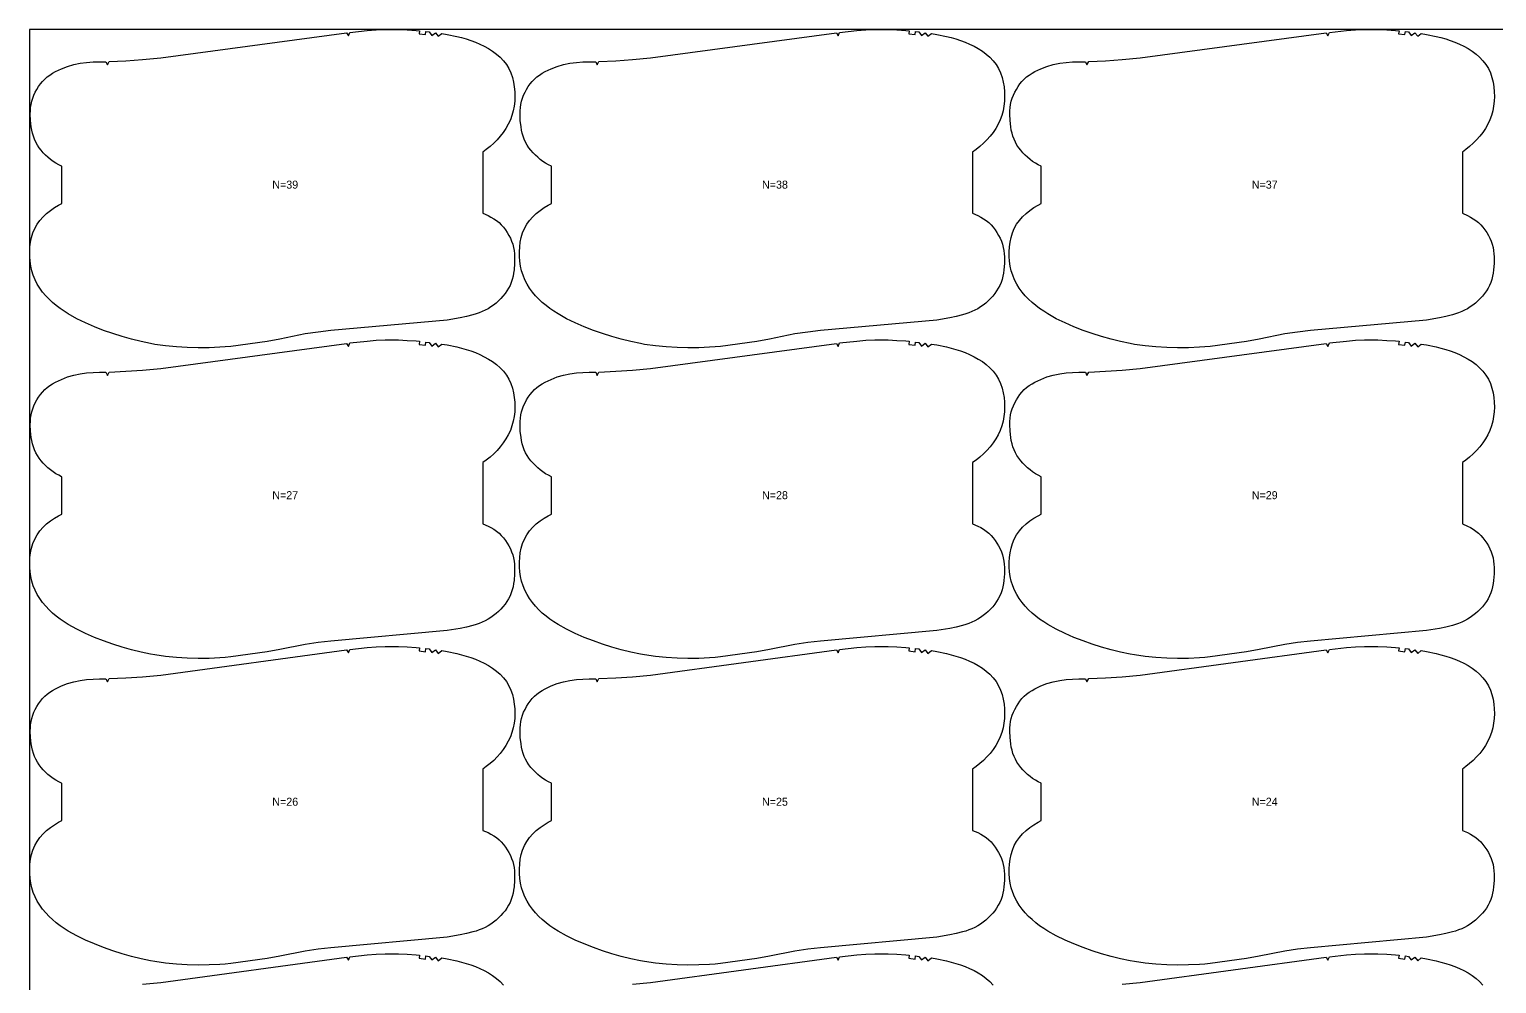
# Model space of a CAD drawing. Header units: inches. Extents: x 0 to 2045, y -95 to 1070.
# Drawn here: x 0 to 917, y 474 to 1070 of the extents above; entities that cross this region are included whole.
import ezdxf

# ---------------------------------------------------------------- set-up
doc = ezdxf.new("R2010")
doc.units = ezdxf.units.IN

msp = doc.modelspace()

# ---------------------------------------------------------------- linework, layer by layer
at = {"layer": '1'}
for points in [[(0.051, -94.8116), (2044.7072, -94.8116), (2044.7072, 1070.0921), (0.051, 1070.0921), (0.051, -94.8116)], [(241.6252, 1069.4511), (243.8301, 1069.2583), (243.5794, 1067.2741), (247.5479, 1066.7726), (247.7986, 1068.7569), (249.7828, 1068.5061), (251.5163, 1066.2712), (253.7512, 1068.0047), (255.4847, 1065.7697), (257.7197, 1067.5032), (261.0928, 1066.9494), (267.0723, 1065.6937), (270.0353, 1064.9457), (272.973, 1064.1078), (275.8766, 1063.1713), (278.7384, 1062.12), (281.5478, 1060.9376), (284.2898, 1059.6125), (286.9449, 1058.1372), (289.498, 1056.5012), (291.9329, 1054.6896), (294.2091, 1052.6944), (296.286, 1050.5118), (298.1258, 1048.1274), (299.6693, 1045.5563), (300.9097, 1042.8245), (301.8644, 1039.9876), (302.5669, 1037.0784), (303.0469, 1034.1242), (303.323, 1031.146), (303.4068, 1028.1632), (303.288, 1025.1734), (302.9528, 1022.2003), (302.3936, 1019.2644), (301.5969, 1016.3729), (300.5611, 1013.5614), (299.2947, 1010.8393), (297.8187, 1008.222), (296.1487, 1005.7106), (294.3048, 1003.3207), (292.3027, 1001.059), (290.161, 998.9213), (287.8996, 996.9026), (285.5381, 994.9972), (283.4068, 993.428), (283.4068, 955.2053), (286.6317, 953.7919), (288.4608, 952.8439), (290.2285, 951.8016), (291.9116, 950.6492), (293.4867, 949.371), (294.935, 947.9592), (296.2641, 946.4296), (297.4856, 944.8054), (298.6114, 943.11), (299.648, 941.3622), (300.5799, 939.566), (301.3863, 937.721), (302.0466, 935.8266), (302.5475, 933.882), (302.902, 931.901), (303.1309, 929.8971), (303.2551, 927.8839), (303.2474, 923.8592), (302.9202, 919.8486), (302.639, 917.854), (302.2621, 915.8749), (301.7689, 913.924), (301.1391, 912.014), (300.3661, 910.1744), (299.4508, 908.3917), (298.4047, 906.67), (297.2395, 905.0136), (295.9667, 903.4268), (294.5981, 901.9138), (293.1452, 900.4788), (291.6196, 899.1263), (290.0139, 897.8477), (288.3457, 896.6644), (286.6149, 895.5828), (284.8214, 894.61), (282.9673, 893.7491), (281.0627, 892.9896), (279.1201, 892.3176), (277.1519, 891.7191), (273.166, 890.694), (269.1401, 889.8482), (261.0217, 888.4558), (188.459, 881.9044), (180.4166, 881.0112), (172.4176, 879.7855), (156.5487, 876.6268), (148.5888, 875.1856), (125.8389, 872.013), (122.4628, 871.6868), (119.0773, 871.4527), (112.3, 871.1602), (105.5172, 871.0913), (98.7331, 871.2541), (91.9597, 871.6588), (85.2132, 872.3309), (78.4955, 873.2827), (75.8109, 873.7586), (69.8266, 874.9898), (63.8898, 876.4557), (58.0175, 878.1364), (52.202, 879.9979), (46.4444, 882.025), (40.7588, 884.2351), (35.1583, 886.6618), (29.688, 889.3462), (24.387, 892.3293), (21.8148, 893.9456), (19.3087, 895.6579), (16.8813, 897.4788), (14.5502, 899.4164), (12.3345, 901.4772), (10.2538, 903.6669), (8.3267, 905.9903), (6.5692, 908.4412), (5.0018, 911.0048), (3.6402, 913.6806), (2.5058, 916.4538), (1.6076, 919.3154), (0.9453, 922.2298), (0.5053, 925.1892), (0.2812, 928.1729), (0.2597, 931.1568), (0.4306, 934.1429), (0.8061, 937.1122), (1.4056, 940.0444), (2.2596, 942.9132), (3.4029, 945.687), (4.8547, 948.311), (6.6093, 950.7588), (8.6079, 953.0133), (10.8123, 955.0875), (13.1818, 956.9838), (15.6756, 958.7089), (18.2771, 960.2769), (20.2597, 961.3229), (20.2597, 984.5712), (20.2275, 984.5847), (18.4008, 985.4937), (16.6329, 986.5135), (14.9241, 987.6373), (13.2742, 988.8584), (11.7019, 990.1564), (10.1993, 991.5391), (8.7781, 993.0029), (7.4502, 994.5439), (6.2273, 996.1581), (5.1211, 997.8419), (4.1435, 999.5912), (3.3061, 1001.4024), (2.6093, 1003.289), (2.0476, 1005.2212), (1.6012, 1007.1858), (1.2498, 1009.1693), (0.7813, 1013.1659), (0.6316, 1017.1878), (0.6847, 1019.2041), (0.8428, 1021.2148), (1.1273, 1023.2071), (1.5593, 1025.1681), (2.1523, 1027.0846), (2.8931, 1028.9569), (3.7611, 1030.7849), (4.7354, 1032.5682), (5.8006, 1034.3022), (6.9641, 1035.9685), (8.2384, 1037.5441), (9.6361, 1039.0061), (11.1651, 1040.339), (12.8065, 1041.55), (14.5363, 1042.6541), (16.3309, 1043.6659), (20.0375, 1045.4489), (23.8764, 1046.9205), (27.8169, 1048.077), (31.8286, 1048.9149), (35.8179, 1049.438), (39.8367, 1049.7258), (43.8757, 1049.8546), (47.925, 1049.9007), (48.8734, 1047.929), (49.9289, 1049.979), (60.3893, 1050.4908), (70.8401, 1051.1708), (82.1018, 1052.2127), (198.3015, 1067.9254), (199.4107, 1066.0442), (200.287, 1068.163), (211.0161, 1069.3918), (216.6498, 1069.8566), (222.2983, 1070.0543), (227.9558, 1070.0921), (230.6845, 1070.0542), (236.1571, 1069.7927), (241.6252, 1069.4511)], [(547.6082, 1069.4511), (549.8131, 1069.2583), (549.5624, 1067.2741), (553.5309, 1066.7726), (553.7816, 1068.7569), (555.7658, 1068.5061), (557.4993, 1066.2712), (559.7342, 1068.0047), (561.4677, 1065.7697), (563.7027, 1067.5032), (567.0758, 1066.9494), (573.0553, 1065.6937), (576.0183, 1064.9457), (578.956, 1064.1078), (581.8596, 1063.1713), (584.7214, 1062.12), (587.5308, 1060.9376), (590.2728, 1059.6125), (592.9279, 1058.1372), (595.481, 1056.5012), (597.9159, 1054.6896), (600.1921, 1052.6944), (602.269, 1050.5118), (604.1088, 1048.1274), (605.6523, 1045.5563), (606.8927, 1042.8245), (607.8474, 1039.9876), (608.5499, 1037.0784), (609.0299, 1034.1242), (609.306, 1031.146), (609.3898, 1028.1632), (609.271, 1025.1734), (608.9358, 1022.2003), (608.3766, 1019.2644), (607.5799, 1016.3729), (606.5441, 1013.5614), (605.2777, 1010.8393), (603.8017, 1008.222), (602.1317, 1005.7106), (600.2878, 1003.3207), (598.2857, 1001.059), (596.144, 998.9213), (593.8826, 996.9026), (591.5211, 994.9972), (589.3898, 993.428), (589.3898, 955.2053), (592.6147, 953.7919), (594.4438, 952.8439), (596.2115, 951.8016), (597.8946, 950.6492), (599.4697, 949.371), (600.918, 947.9592), (602.2471, 946.4296), (603.4686, 944.8054), (604.5944, 943.11), (605.631, 941.3622), (606.5629, 939.566), (607.3693, 937.721), (608.0296, 935.8266), (608.5305, 933.882), (608.885, 931.901), (609.1139, 929.8971), (609.2381, 927.8839), (609.2304, 923.8592), (608.9032, 919.8486), (608.622, 917.854), (608.2451, 915.8749), (607.7519, 913.924), (607.1221, 912.014), (606.3491, 910.1744), (605.4338, 908.3917), (604.3877, 906.67), (603.2225, 905.0136), (601.9497, 903.4268), (600.5811, 901.9138), (599.1282, 900.4788), (597.6026, 899.1263), (595.9969, 897.8477), (594.3287, 896.6644), (592.5979, 895.5828), (590.8044, 894.61), (588.9503, 893.7491), (587.0457, 892.9896), (585.1031, 892.3176), (583.1349, 891.7191), (579.149, 890.694), (575.1231, 889.8482), (567.0047, 888.4558), (494.442, 881.9044), (486.3996, 881.0112), (478.4006, 879.7855), (462.5317, 876.6268), (454.5718, 875.1856), (431.8219, 872.013), (428.4458, 871.6868), (425.0603, 871.4527), (418.283, 871.1602), (411.5002, 871.0913), (404.7161, 871.2541), (397.9427, 871.6588), (391.1962, 872.3309), (384.4785, 873.2827), (381.7939, 873.7586), (375.8096, 874.9898), (369.8728, 876.4557), (364.0005, 878.1364), (358.185, 879.9979), (352.4274, 882.025), (346.7418, 884.2351), (341.1413, 886.6618), (335.671, 889.3462), (330.37, 892.3293), (327.7978, 893.9456), (325.2917, 895.6579), (322.8643, 897.4788), (320.5332, 899.4164), (318.3175, 901.4772), (316.2368, 903.6669), (314.3097, 905.9903), (312.5522, 908.4412), (310.9848, 911.0048), (309.6232, 913.6806), (308.4888, 916.4538), (307.5906, 919.3154), (306.9283, 922.2298), (306.4883, 925.1892), (306.2642, 928.1729), (306.2427, 931.1568), (306.4136, 934.1429), (306.7891, 937.1122), (307.3886, 940.0444), (308.2426, 942.9132), (309.3859, 945.687), (310.8377, 948.311), (312.5923, 950.7588), (314.5909, 953.0133), (316.7953, 955.0875), (319.1648, 956.9838), (321.6586, 958.7089), (324.2601, 960.2769), (326.2427, 961.3229), (326.2427, 984.5712), (326.2105, 984.5847), (324.3838, 985.4937), (322.6159, 986.5135), (320.9071, 987.6373), (319.2572, 988.8584), (317.6849, 990.1564), (316.1823, 991.5391), (314.7611, 993.0029), (313.4332, 994.5439), (312.2103, 996.1581), (311.1041, 997.8419), (310.1265, 999.5912), (309.2891, 1001.4024), (308.5923, 1003.289), (308.0306, 1005.2212), (307.5842, 1007.1858), (307.2328, 1009.1693), (306.7643, 1013.1659), (306.6146, 1017.1878), (306.6677, 1019.2041), (306.8258, 1021.2148), (307.1103, 1023.2071), (307.5423, 1025.1681), (308.1353, 1027.0846), (308.8761, 1028.9569), (309.7441, 1030.7849), (310.7184, 1032.5682), (311.7836, 1034.3022), (312.9471, 1035.9685), (314.2214, 1037.5441), (315.6191, 1039.0061), (317.1481, 1040.339), (318.7895, 1041.55), (320.5193, 1042.6541), (322.3139, 1043.6659), (326.0205, 1045.4489), (329.8594, 1046.9205), (333.7999, 1048.077), (337.8116, 1048.9149), (341.8009, 1049.438), (345.8197, 1049.7258), (349.8587, 1049.8546), (353.908, 1049.9007), (354.8564, 1047.929), (355.9119, 1049.979), (366.3723, 1050.4908), (376.8231, 1051.1708), (388.0848, 1052.2127), (504.2845, 1067.9254), (505.3937, 1066.0442), (506.27, 1068.163), (516.9991, 1069.3918), (522.6328, 1069.8566), (528.2813, 1070.0543), (533.9388, 1070.0921), (536.6675, 1070.0542), (542.1401, 1069.7927), (547.6082, 1069.4511)], [(853.5912, 1069.4511), (855.7961, 1069.2583), (855.5454, 1067.2741), (859.5139, 1066.7726), (859.7646, 1068.7569), (861.7488, 1068.5061), (863.4823, 1066.2712), (865.7172, 1068.0047), (867.4507, 1065.7697), (869.6857, 1067.5032), (873.0588, 1066.9494), (879.0383, 1065.6937), (882.0013, 1064.9457), (884.939, 1064.1078), (887.8426, 1063.1713), (890.7044, 1062.12), (893.5138, 1060.9376), (896.2558, 1059.6125), (898.9109, 1058.1372), (901.464, 1056.5012), (903.8989, 1054.6896), (906.1751, 1052.6944), (908.252, 1050.5118), (910.0918, 1048.1274), (911.6353, 1045.5563), (912.8757, 1042.8245), (913.8304, 1039.9876), (914.5329, 1037.0784), (915.0129, 1034.1242), (915.289, 1031.146), (915.3728, 1028.1632), (915.254, 1025.1734), (914.9188, 1022.2003), (914.3596, 1019.2644), (913.5629, 1016.3729), (912.5271, 1013.5614), (911.2607, 1010.8393), (909.7847, 1008.222), (908.1147, 1005.7106), (906.2708, 1003.3207), (904.2687, 1001.059), (902.127, 998.9213), (899.8656, 996.9026), (897.5041, 994.9972), (895.3728, 993.428), (895.3728, 955.2053), (898.5977, 953.7919), (900.4268, 952.8439), (902.1945, 951.8016), (903.8776, 950.6492), (905.4527, 949.371), (906.901, 947.9592), (908.2301, 946.4296), (909.4516, 944.8054), (910.5774, 943.11), (911.614, 941.3622), (912.5459, 939.566), (913.3523, 937.721), (914.0126, 935.8266), (914.5135, 933.882), (914.868, 931.901), (915.0969, 929.8971), (915.2211, 927.8839), (915.2134, 923.8592), (914.8862, 919.8486), (914.605, 917.854), (914.2281, 915.8749), (913.7349, 913.924), (913.1051, 912.014), (912.3321, 910.1744), (911.4168, 908.3917), (910.3707, 906.67), (909.2055, 905.0136), (907.9327, 903.4268), (906.5641, 901.9138), (905.1112, 900.4788), (903.5856, 899.1263), (901.9799, 897.8477), (900.3117, 896.6644), (898.5809, 895.5828), (896.7874, 894.61), (894.9333, 893.7491), (893.0287, 892.9896), (891.0861, 892.3176), (889.1179, 891.7191), (885.132, 890.694), (881.1061, 889.8482), (872.9877, 888.4558), (800.425, 881.9044), (792.3826, 881.0112), (784.3836, 879.7855), (768.5147, 876.6268), (760.5548, 875.1856), (737.8049, 872.013), (734.4288, 871.6868), (731.0433, 871.4527), (724.266, 871.1602), (717.4832, 871.0913), (710.6991, 871.2541), (703.9257, 871.6588), (697.1792, 872.3309), (690.4615, 873.2827), (687.7769, 873.7586), (681.7926, 874.9898), (675.8558, 876.4557), (669.9835, 878.1364), (664.168, 879.9979), (658.4104, 882.025), (652.7248, 884.2351), (647.1243, 886.6618), (641.654, 889.3462), (636.353, 892.3293), (633.7808, 893.9456), (631.2747, 895.6579), (628.8473, 897.4788), (626.5162, 899.4164), (624.3005, 901.4772), (622.2198, 903.6669), (620.2927, 905.9903), (618.5352, 908.4412), (616.9678, 911.0048), (615.6062, 913.6806), (614.4718, 916.4538), (613.5736, 919.3154), (612.9113, 922.2298), (612.4713, 925.1892), (612.2472, 928.1729), (612.2257, 931.1568), (612.3966, 934.1429), (612.7721, 937.1122), (613.3716, 940.0444), (614.2256, 942.9132), (615.3689, 945.687), (616.8207, 948.311), (618.5753, 950.7588), (620.5739, 953.0133), (622.7783, 955.0875), (625.1478, 956.9838), (627.6416, 958.7089), (630.2431, 960.2769), (632.2257, 961.3229), (632.2257, 984.5712), (632.1935, 984.5847), (630.3668, 985.4937), (628.5989, 986.5135), (626.8901, 987.6373), (625.2402, 988.8584), (623.6679, 990.1564), (622.1653, 991.5391), (620.7441, 993.0029), (619.4162, 994.5439), (618.1933, 996.1581), (617.0871, 997.8419), (616.1095, 999.5912), (615.2721, 1001.4024), (614.5753, 1003.289), (614.0136, 1005.2212), (613.5672, 1007.1858), (613.2158, 1009.1693), (612.7473, 1013.1659), (612.5976, 1017.1878), (612.6507, 1019.2041), (612.8088, 1021.2148), (613.0933, 1023.2071), (613.5253, 1025.1681), (614.1183, 1027.0846), (614.8591, 1028.9569), (615.7271, 1030.7849), (616.7014, 1032.5682), (617.7666, 1034.3022), (618.9301, 1035.9685), (620.2044, 1037.5441), (621.6021, 1039.0061), (623.1311, 1040.339), (624.7725, 1041.55), (626.5023, 1042.6541), (628.2969, 1043.6659), (632.0035, 1045.4489), (635.8424, 1046.9205), (639.7829, 1048.077), (643.7946, 1048.9149), (647.7839, 1049.438), (651.8027, 1049.7258), (655.8417, 1049.8546), (659.891, 1049.9007), (660.8394, 1047.929), (661.8949, 1049.979), (672.3553, 1050.4908), (682.8061, 1051.1708), (694.0678, 1052.2127), (810.2675, 1067.9254), (811.3767, 1066.0442), (812.253, 1068.163), (822.9821, 1069.3918), (828.6158, 1069.8566), (834.2643, 1070.0543), (839.9218, 1070.0921), (842.6505, 1070.0542), (848.1231, 1069.7927), (853.5912, 1069.4511)], [(241.6252, 875.4511), (243.8301, 875.2583), (243.5794, 873.2741), (247.5479, 872.7726), (247.7986, 874.7569), (249.7828, 874.5061), (251.5163, 872.2712), (253.7512, 874.0047), (255.4847, 871.7697), (257.7197, 873.5032), (261.0928, 872.9494), (267.0723, 871.6937), (270.0353, 870.9457), (272.973, 870.1078), (275.8766, 869.1713), (278.7384, 868.12), (281.5478, 866.9376), (284.2898, 865.6125), (286.9449, 864.1372), (289.498, 862.5012), (291.9329, 860.6896), (294.2091, 858.6944), (296.286, 856.5118), (298.1258, 854.1274), (299.6693, 851.5563), (300.9097, 848.8245), (301.8644, 845.9876), (302.5669, 843.0784), (303.0469, 840.1242), (303.323, 837.146), (303.4068, 834.1632), (303.288, 831.1734), (302.9528, 828.2003), (302.3936, 825.2644), (301.5969, 822.3729), (300.5611, 819.5614), (299.2947, 816.8393), (297.8187, 814.222), (296.1487, 811.7106), (294.3048, 809.3207), (292.3027, 807.059), (290.161, 804.9213), (287.8996, 802.9026), (285.5381, 800.9972), (283.4068, 799.428), (283.4068, 761.2053), (286.6317, 759.7919), (288.4608, 758.8439), (290.2285, 757.8016), (291.9116, 756.6492), (293.4867, 755.371), (294.935, 753.9592), (296.2641, 752.4296), (297.4856, 750.8054), (298.6114, 749.11), (299.648, 747.3622), (300.5799, 745.566), (301.3863, 743.721), (302.0466, 741.8266), (302.5475, 739.882), (302.902, 737.901), (303.1309, 735.8971), (303.2551, 733.8839), (303.2474, 729.8592), (302.9202, 725.8486), (302.639, 723.854), (302.2621, 721.8749), (301.7689, 719.924), (301.1391, 718.014), (300.3661, 716.1744), (299.4508, 714.3917), (298.4047, 712.67), (297.2395, 711.0136), (295.9667, 709.4268), (294.5981, 707.9138), (293.1452, 706.4788), (291.6196, 705.1263), (290.0139, 703.8477), (288.3457, 702.6644), (286.6149, 701.5828), (284.8214, 700.61), (282.9673, 699.7491), (281.0627, 698.9896), (279.1201, 698.3176), (277.1519, 697.7191), (273.166, 696.694), (269.1401, 695.8482), (261.0217, 694.4558), (188.459, 687.9044), (180.4166, 687.0112), (172.4176, 685.7855), (156.5487, 682.6268), (148.5888, 681.1856), (125.8389, 678.013), (122.4628, 677.6868), (119.0773, 677.4527), (112.3, 677.1602), (105.5172, 677.0913), (98.7331, 677.2541), (91.9597, 677.6588), (85.2132, 678.3309), (78.4955, 679.2827), (75.8109, 679.7586), (69.8266, 680.9898), (63.8898, 682.4557), (58.0175, 684.1364), (52.202, 685.9979), (46.4444, 688.025), (40.7588, 690.2351), (35.1583, 692.6618), (29.688, 695.3462), (24.387, 698.3293), (21.8148, 699.9456), (19.3087, 701.6579), (16.8813, 703.4788), (14.5502, 705.4164), (12.3345, 707.4772), (10.2538, 709.6669), (8.3267, 711.9903), (6.5692, 714.4412), (5.0018, 717.0048), (3.6402, 719.6806), (2.5058, 722.4538), (1.6076, 725.3154), (0.9453, 728.2298), (0.5053, 731.1892), (0.2812, 734.1729), (0.2597, 737.1568), (0.4306, 740.1429), (0.8061, 743.1122), (1.4056, 746.0444), (2.2596, 748.9132), (3.4029, 751.687), (4.8547, 754.311), (6.6093, 756.7588), (8.6079, 759.0133), (10.8123, 761.0875), (13.1818, 762.9838), (15.6756, 764.7089), (18.2771, 766.2769), (20.2597, 767.3229), (20.2597, 790.5712), (20.2275, 790.5847), (18.4008, 791.4937), (16.6329, 792.5135), (14.9241, 793.6373), (13.2742, 794.8584), (11.7019, 796.1564), (10.1993, 797.5391), (8.7781, 799.0029), (7.4502, 800.5439), (6.2273, 802.1581), (5.1211, 803.8419), (4.1435, 805.5912), (3.3061, 807.4024), (2.6093, 809.289), (2.0476, 811.2212), (1.6012, 813.1858), (1.2498, 815.1693), (0.7813, 819.1659), (0.6316, 823.1878), (0.6847, 825.2041), (0.8428, 827.2148), (1.1273, 829.2071), (1.5593, 831.1681), (2.1523, 833.0846), (2.8931, 834.9569), (3.7611, 836.7849), (4.7354, 838.5682), (5.8006, 840.3022), (6.9641, 841.9685), (8.2384, 843.5441), (9.6361, 845.0061), (11.1651, 846.339), (12.8065, 847.55), (14.5363, 848.6541), (16.3309, 849.6659), (20.0375, 851.4489), (23.8764, 852.9205), (27.8169, 854.077), (31.8286, 854.9149), (35.8179, 855.438), (39.8367, 855.7258), (43.8757, 855.8546), (47.925, 855.9007), (48.8734, 853.929), (49.9289, 855.979), (60.3893, 856.4908), (70.8401, 857.1708), (82.1018, 858.2127), (198.3015, 873.9254), (199.4107, 872.0442), (200.287, 874.163), (211.0161, 875.3918), (216.6498, 875.8566), (222.2983, 876.0543), (227.9558, 876.0921), (230.6845, 876.0542), (236.1571, 875.7927), (241.6252, 875.4511)], [(547.6082, 875.4511), (549.8131, 875.2583), (549.5624, 873.2741), (553.5309, 872.7726), (553.7816, 874.7569), (555.7658, 874.5061), (557.4993, 872.2712), (559.7342, 874.0047), (561.4677, 871.7697), (563.7027, 873.5032), (567.0758, 872.9494), (573.0553, 871.6937), (576.0183, 870.9457), (578.956, 870.1078), (581.8596, 869.1713), (584.7214, 868.12), (587.5308, 866.9376), (590.2728, 865.6125), (592.9279, 864.1372), (595.481, 862.5012), (597.9159, 860.6896), (600.1921, 858.6944), (602.269, 856.5118), (604.1088, 854.1274), (605.6523, 851.5563), (606.8927, 848.8245), (607.8474, 845.9876), (608.5499, 843.0784), (609.0299, 840.1242), (609.306, 837.146), (609.3898, 834.1632), (609.271, 831.1734), (608.9358, 828.2003), (608.3766, 825.2644), (607.5799, 822.3729), (606.5441, 819.5614), (605.2777, 816.8393), (603.8017, 814.222), (602.1317, 811.7106), (600.2878, 809.3207), (598.2857, 807.059), (596.144, 804.9213), (593.8826, 802.9026), (591.5211, 800.9972), (589.3898, 799.428), (589.3898, 761.2053), (592.6147, 759.7919), (594.4438, 758.8439), (596.2115, 757.8016), (597.8946, 756.6492), (599.4697, 755.371), (600.918, 753.9592), (602.2471, 752.4296), (603.4686, 750.8054), (604.5944, 749.11), (605.631, 747.3622), (606.5629, 745.566), (607.3693, 743.721), (608.0296, 741.8266), (608.5305, 739.882), (608.885, 737.901), (609.1139, 735.8971), (609.2381, 733.8839), (609.2304, 729.8592), (608.9032, 725.8486), (608.622, 723.854), (608.2451, 721.8749), (607.7519, 719.924), (607.1221, 718.014), (606.3491, 716.1744), (605.4338, 714.3917), (604.3877, 712.67), (603.2225, 711.0136), (601.9497, 709.4268), (600.5811, 707.9138), (599.1282, 706.4788), (597.6026, 705.1263), (595.9969, 703.8477), (594.3287, 702.6644), (592.5979, 701.5828), (590.8044, 700.61), (588.9503, 699.7491), (587.0457, 698.9896), (585.1031, 698.3176), (583.1349, 697.7191), (579.149, 696.694), (575.1231, 695.8482), (567.0047, 694.4558), (494.442, 687.9044), (486.3996, 687.0112), (478.4006, 685.7855), (462.5317, 682.6268), (454.5718, 681.1856), (431.8219, 678.013), (428.4458, 677.6868), (425.0603, 677.4527), (418.283, 677.1602), (411.5002, 677.0913), (404.7161, 677.2541), (397.9427, 677.6588), (391.1962, 678.3309), (384.4785, 679.2827), (381.7939, 679.7586), (375.8096, 680.9898), (369.8728, 682.4557), (364.0005, 684.1364), (358.185, 685.9979), (352.4274, 688.025), (346.7418, 690.2351), (341.1413, 692.6618), (335.671, 695.3462), (330.37, 698.3293), (327.7978, 699.9456), (325.2917, 701.6579), (322.8643, 703.4788), (320.5332, 705.4164), (318.3175, 707.4772), (316.2368, 709.6669), (314.3097, 711.9903), (312.5522, 714.4412), (310.9848, 717.0048), (309.6232, 719.6806), (308.4888, 722.4538), (307.5906, 725.3154), (306.9283, 728.2298), (306.4883, 731.1892), (306.2642, 734.1729), (306.2427, 737.1568), (306.4136, 740.1429), (306.7891, 743.1122), (307.3886, 746.0444), (308.2426, 748.9132), (309.3859, 751.687), (310.8377, 754.311), (312.5923, 756.7588), (314.5909, 759.0133), (316.7953, 761.0875), (319.1648, 762.9838), (321.6586, 764.7089), (324.2601, 766.2769), (326.2427, 767.3229), (326.2427, 790.5712), (326.2105, 790.5847), (324.3838, 791.4937), (322.6159, 792.5135), (320.9071, 793.6373), (319.2572, 794.8584), (317.6849, 796.1564), (316.1823, 797.5391), (314.7611, 799.0029), (313.4332, 800.5439), (312.2103, 802.1581), (311.1041, 803.8419), (310.1265, 805.5912), (309.2891, 807.4024), (308.5923, 809.289), (308.0306, 811.2212), (307.5842, 813.1858), (307.2328, 815.1693), (306.7643, 819.1659), (306.6146, 823.1878), (306.6677, 825.2041), (306.8258, 827.2148), (307.1103, 829.2071), (307.5423, 831.1681), (308.1353, 833.0846), (308.8761, 834.9569), (309.7441, 836.7849), (310.7184, 838.5682), (311.7836, 840.3022), (312.9471, 841.9685), (314.2214, 843.5441), (315.6191, 845.0061), (317.1481, 846.339), (318.7895, 847.55), (320.5193, 848.6541), (322.3139, 849.6659), (326.0205, 851.4489), (329.8594, 852.9205), (333.7999, 854.077), (337.8116, 854.9149), (341.8009, 855.438), (345.8197, 855.7258), (349.8587, 855.8546), (353.908, 855.9007), (354.8564, 853.929), (355.9119, 855.979), (366.3723, 856.4908), (376.8231, 857.1708), (388.0848, 858.2127), (504.2845, 873.9254), (505.3937, 872.0442), (506.27, 874.163), (516.9991, 875.3918), (522.6328, 875.8566), (528.2813, 876.0543), (533.9388, 876.0921), (536.6675, 876.0542), (542.1401, 875.7927), (547.6082, 875.4511)], [(853.5912, 875.4511), (855.7961, 875.2583), (855.5454, 873.2741), (859.5139, 872.7726), (859.7646, 874.7569), (861.7488, 874.5061), (863.4823, 872.2712), (865.7172, 874.0047), (867.4507, 871.7697), (869.6857, 873.5032), (873.0588, 872.9494), (879.0383, 871.6937), (882.0013, 870.9457), (884.939, 870.1078), (887.8426, 869.1713), (890.7044, 868.12), (893.5138, 866.9376), (896.2558, 865.6125), (898.9109, 864.1372), (901.464, 862.5012), (903.8989, 860.6896), (906.1751, 858.6944), (908.252, 856.5118), (910.0918, 854.1274), (911.6353, 851.5563), (912.8757, 848.8245), (913.8304, 845.9876), (914.5329, 843.0784), (915.0129, 840.1242), (915.289, 837.146), (915.3728, 834.1632), (915.254, 831.1734), (914.9188, 828.2003), (914.3596, 825.2644), (913.5629, 822.3729), (912.5271, 819.5614), (911.2607, 816.8393), (909.7847, 814.222), (908.1147, 811.7106), (906.2708, 809.3207), (904.2687, 807.059), (902.127, 804.9213), (899.8656, 802.9026), (897.5041, 800.9972), (895.3728, 799.428), (895.3728, 761.2053), (898.5977, 759.7919), (900.4268, 758.8439), (902.1945, 757.8016), (903.8776, 756.6492), (905.4527, 755.371), (906.901, 753.9592), (908.2301, 752.4296), (909.4516, 750.8054), (910.5774, 749.11), (911.614, 747.3622), (912.5459, 745.566), (913.3523, 743.721), (914.0126, 741.8266), (914.5135, 739.882), (914.868, 737.901), (915.0969, 735.8971), (915.2211, 733.8839), (915.2134, 729.8592), (914.8862, 725.8486), (914.605, 723.854), (914.2281, 721.8749), (913.7349, 719.924), (913.1051, 718.014), (912.3321, 716.1744), (911.4168, 714.3917), (910.3707, 712.67), (909.2055, 711.0136), (907.9327, 709.4268), (906.5641, 707.9138), (905.1112, 706.4788), (903.5856, 705.1263), (901.9799, 703.8477), (900.3117, 702.6644), (898.5809, 701.5828), (896.7874, 700.61), (894.9333, 699.7491), (893.0287, 698.9896), (891.0861, 698.3176), (889.1179, 697.7191), (885.132, 696.694), (881.1061, 695.8482), (872.9877, 694.4558), (800.425, 687.9044), (792.3826, 687.0112), (784.3836, 685.7855), (768.5147, 682.6268), (760.5548, 681.1856), (737.8049, 678.013), (734.4288, 677.6868), (731.0433, 677.4527), (724.266, 677.1602), (717.4832, 677.0913), (710.6991, 677.2541), (703.9257, 677.6588), (697.1792, 678.3309), (690.4615, 679.2827), (687.7769, 679.7586), (681.7926, 680.9898), (675.8558, 682.4557), (669.9835, 684.1364), (664.168, 685.9979), (658.4104, 688.025), (652.7248, 690.2351), (647.1243, 692.6618), (641.654, 695.3462), (636.353, 698.3293), (633.7808, 699.9456), (631.2747, 701.6579), (628.8473, 703.4788), (626.5162, 705.4164), (624.3005, 707.4772), (622.2198, 709.6669), (620.2927, 711.9903), (618.5352, 714.4412), (616.9678, 717.0048), (615.6062, 719.6806), (614.4718, 722.4538), (613.5736, 725.3154), (612.9113, 728.2298), (612.4713, 731.1892), (612.2472, 734.1729), (612.2257, 737.1568), (612.3966, 740.1429), (612.7721, 743.1122), (613.3716, 746.0444), (614.2256, 748.9132), (615.3689, 751.687), (616.8207, 754.311), (618.5753, 756.7588), (620.5739, 759.0133), (622.7783, 761.0875), (625.1478, 762.9838), (627.6416, 764.7089), (630.2431, 766.2769), (632.2257, 767.3229), (632.2257, 790.5712), (632.1935, 790.5847), (630.3668, 791.4937), (628.5989, 792.5135), (626.8901, 793.6373), (625.2402, 794.8584), (623.6679, 796.1564), (622.1653, 797.5391), (620.7441, 799.0029), (619.4162, 800.5439), (618.1933, 802.1581), (617.0871, 803.8419), (616.1095, 805.5912), (615.2721, 807.4024), (614.5753, 809.289), (614.0136, 811.2212), (613.5672, 813.1858), (613.2158, 815.1693), (612.7473, 819.1659), (612.5976, 823.1878), (612.6507, 825.2041), (612.8088, 827.2148), (613.0933, 829.2071), (613.5253, 831.1681), (614.1183, 833.0846), (614.8591, 834.9569), (615.7271, 836.7849), (616.7014, 838.5682), (617.7666, 840.3022), (618.9301, 841.9685), (620.2044, 843.5441), (621.6021, 845.0061), (623.1311, 846.339), (624.7725, 847.55), (626.5023, 848.6541), (628.2969, 849.6659), (632.0035, 851.4489), (635.8424, 852.9205), (639.7829, 854.077), (643.7946, 854.9149), (647.7839, 855.438), (651.8027, 855.7258), (655.8417, 855.8546), (659.891, 855.9007), (660.8394, 853.929), (661.8949, 855.979), (672.3553, 856.4908), (682.8061, 857.1708), (694.0678, 858.2127), (810.2675, 873.9254), (811.3767, 872.0442), (812.253, 874.163), (822.9821, 875.3918), (828.6158, 875.8566), (834.2643, 876.0543), (839.9218, 876.0921), (842.6505, 876.0542), (848.1231, 875.7927), (853.5912, 875.4511)], [(241.6252, 683.9511), (243.8301, 683.7583), (243.5794, 681.7741), (247.5479, 681.2726), (247.7986, 683.2569), (249.7828, 683.0061), (251.5163, 680.7712), (253.7512, 682.5047), (255.4847, 680.2697), (257.7197, 682.0032), (261.0928, 681.4494), (267.0723, 680.1937), (270.0353, 679.4457), (272.973, 678.6078), (275.8766, 677.6713), (278.7384, 676.62), (281.5478, 675.4376), (284.2898, 674.1125), (286.9449, 672.6372), (289.498, 671.0012), (291.9329, 669.1896), (294.2091, 667.1944), (296.286, 665.0118), (298.1258, 662.6274), (299.6693, 660.0563), (300.9097, 657.3245), (301.8644, 654.4876), (302.5669, 651.5784), (303.0469, 648.6242), (303.323, 645.646), (303.4068, 642.6632), (303.288, 639.6734), (302.9528, 636.7003), (302.3936, 633.7644), (301.5969, 630.8729), (300.5611, 628.0614), (299.2947, 625.3393), (297.8187, 622.722), (296.1487, 620.2106), (294.3048, 617.8207), (292.3027, 615.559), (290.161, 613.4213), (287.8996, 611.4026), (285.5381, 609.4972), (283.4068, 607.928), (283.4068, 569.7053), (286.6317, 568.2919), (288.4608, 567.3439), (290.2285, 566.3016), (291.9116, 565.1492), (293.4867, 563.871), (294.935, 562.4592), (296.2641, 560.9296), (297.4856, 559.3054), (298.6114, 557.61), (299.648, 555.8622), (300.5799, 554.066), (301.3863, 552.221), (302.0466, 550.3266), (302.5475, 548.382), (302.902, 546.401), (303.1309, 544.3971), (303.2551, 542.3839), (303.2474, 538.3592), (302.9202, 534.3486), (302.639, 532.354), (302.2621, 530.3749), (301.7689, 528.424), (301.1391, 526.514), (300.3661, 524.6744), (299.4508, 522.8917), (298.4047, 521.17), (297.2395, 519.5136), (295.9667, 517.9268), (294.5981, 516.4138), (293.1452, 514.9788), (291.6196, 513.6263), (290.0139, 512.3477), (288.3457, 511.1644), (286.6149, 510.0828), (284.8214, 509.11), (282.9673, 508.2491), (281.0627, 507.4896), (279.1201, 506.8176), (277.1519, 506.2191), (273.166, 505.194), (269.1401, 504.3482), (261.0217, 502.9558), (188.459, 496.4044), (180.4166, 495.5112), (172.4176, 494.2855), (156.5487, 491.1268), (148.5888, 489.6856), (125.8389, 486.513), (122.4628, 486.1868), (119.0773, 485.9527), (112.3, 485.6602), (105.5172, 485.5913), (98.7331, 485.7541), (91.9597, 486.1588), (85.2132, 486.8309), (78.4955, 487.7827), (75.8109, 488.2586), (69.8266, 489.4898), (63.8898, 490.9557), (58.0175, 492.6364), (52.202, 494.4979), (46.4444, 496.525), (40.7588, 498.7351), (35.1583, 501.1618), (29.688, 503.8462), (24.387, 506.8293), (21.8148, 508.4456), (19.3087, 510.1579), (16.8813, 511.9788), (14.5502, 513.9164), (12.3345, 515.9772), (10.2538, 518.1669), (8.3267, 520.4903), (6.5692, 522.9412), (5.0018, 525.5048), (3.6402, 528.1806), (2.5058, 530.9538), (1.6076, 533.8154), (0.9453, 536.7298), (0.5053, 539.6892), (0.2812, 542.6729), (0.2597, 545.6568), (0.4306, 548.6429), (0.8061, 551.6122), (1.4056, 554.5444), (2.2596, 557.4132), (3.4029, 560.187), (4.8547, 562.811), (6.6093, 565.2588), (8.6079, 567.5133), (10.8123, 569.5875), (13.1818, 571.4838), (15.6756, 573.2089), (18.2771, 574.7769), (20.2597, 575.8229), (20.2597, 599.0712), (20.2275, 599.0847), (18.4008, 599.9937), (16.6329, 601.0135), (14.9241, 602.1373), (13.2742, 603.3584), (11.7019, 604.6564), (10.1993, 606.0391), (8.7781, 607.5029), (7.4502, 609.0439), (6.2273, 610.6581), (5.1211, 612.3419), (4.1435, 614.0912), (3.3061, 615.9024), (2.6093, 617.789), (2.0476, 619.7212), (1.6012, 621.6858), (1.2498, 623.6693), (0.7813, 627.6659), (0.6316, 631.6878), (0.6847, 633.7041), (0.8428, 635.7148), (1.1273, 637.7071), (1.5593, 639.6681), (2.1523, 641.5846), (2.8931, 643.4569), (3.7611, 645.2849), (4.7354, 647.0682), (5.8006, 648.8022), (6.9641, 650.4685), (8.2384, 652.0441), (9.6361, 653.5061), (11.1651, 654.839), (12.8065, 656.05), (14.5363, 657.1541), (16.3309, 658.1659), (20.0375, 659.9489), (23.8764, 661.4205), (27.8169, 662.577), (31.8286, 663.4149), (35.8179, 663.938), (39.8367, 664.2258), (43.8757, 664.3546), (47.925, 664.4007), (48.8734, 662.429), (49.9289, 664.479), (60.3893, 664.9908), (70.8401, 665.6708), (82.1018, 666.7127), (198.3015, 682.4254), (199.4107, 680.5442), (200.287, 682.663), (211.0161, 683.8918), (216.6498, 684.3566), (222.2983, 684.5543), (227.9558, 684.5921), (230.6845, 684.5542), (236.1571, 684.2927), (241.6252, 683.9511)], [(547.6082, 683.9511), (549.8131, 683.7583), (549.5624, 681.7741), (553.5309, 681.2726), (553.7816, 683.2569), (555.7658, 683.0061), (557.4993, 680.7712), (559.7342, 682.5047), (561.4677, 680.2697), (563.7027, 682.0032), (567.0758, 681.4494), (573.0553, 680.1937), (576.0183, 679.4457), (578.956, 678.6078), (581.8596, 677.6713), (584.7214, 676.62), (587.5308, 675.4376), (590.2728, 674.1125), (592.9279, 672.6372), (595.481, 671.0012), (597.9159, 669.1896), (600.1921, 667.1944), (602.269, 665.0118), (604.1088, 662.6274), (605.6523, 660.0563), (606.8927, 657.3245), (607.8474, 654.4876), (608.5499, 651.5784), (609.0299, 648.6242), (609.306, 645.646), (609.3898, 642.6632), (609.271, 639.6734), (608.9358, 636.7003), (608.3766, 633.7644), (607.5799, 630.8729), (606.5441, 628.0614), (605.2777, 625.3393), (603.8017, 622.722), (602.1317, 620.2106), (600.2878, 617.8207), (598.2857, 615.559), (596.144, 613.4213), (593.8826, 611.4026), (591.5211, 609.4972), (589.3898, 607.928), (589.3898, 569.7053), (592.6147, 568.2919), (594.4438, 567.3439), (596.2115, 566.3016), (597.8946, 565.1492), (599.4697, 563.871), (600.918, 562.4592), (602.2471, 560.9296), (603.4686, 559.3054), (604.5944, 557.61), (605.631, 555.8622), (606.5629, 554.066), (607.3693, 552.221), (608.0296, 550.3266), (608.5305, 548.382), (608.885, 546.401), (609.1139, 544.3971), (609.2381, 542.3839), (609.2304, 538.3592), (608.9032, 534.3486), (608.622, 532.354), (608.2451, 530.3749), (607.7519, 528.424), (607.1221, 526.514), (606.3491, 524.6744), (605.4338, 522.8917), (604.3877, 521.17), (603.2225, 519.5136), (601.9497, 517.9268), (600.5811, 516.4138), (599.1282, 514.9788), (597.6026, 513.6263), (595.9969, 512.3477), (594.3287, 511.1644), (592.5979, 510.0828), (590.8044, 509.11), (588.9503, 508.2491), (587.0457, 507.4896), (585.1031, 506.8176), (583.1349, 506.2191), (579.149, 505.194), (575.1231, 504.3482), (567.0047, 502.9558), (494.442, 496.4044), (486.3996, 495.5112), (478.4006, 494.2855), (462.5317, 491.1268), (454.5718, 489.6856), (431.8219, 486.513), (428.4458, 486.1868), (425.0603, 485.9527), (418.283, 485.6602), (411.5002, 485.5913), (404.7161, 485.7541), (397.9427, 486.1588), (391.1962, 486.8309), (384.4785, 487.7827), (381.7939, 488.2586), (375.8096, 489.4898), (369.8728, 490.9557), (364.0005, 492.6364), (358.185, 494.4979), (352.4274, 496.525), (346.7418, 498.7351), (341.1413, 501.1618), (335.671, 503.8462), (330.37, 506.8293), (327.7978, 508.4456), (325.2917, 510.1579), (322.8643, 511.9788), (320.5332, 513.9164), (318.3175, 515.9772), (316.2368, 518.1669), (314.3097, 520.4903), (312.5522, 522.9412), (310.9848, 525.5048), (309.6232, 528.1806), (308.4888, 530.9538), (307.5906, 533.8154), (306.9283, 536.7298), (306.4883, 539.6892), (306.2642, 542.6729), (306.2427, 545.6568), (306.4136, 548.6429), (306.7891, 551.6122), (307.3886, 554.5444), (308.2426, 557.4132), (309.3859, 560.187), (310.8377, 562.811), (312.5923, 565.2588), (314.5909, 567.5133), (316.7953, 569.5875), (319.1648, 571.4838), (321.6586, 573.2089), (324.2601, 574.7769), (326.2427, 575.8229), (326.2427, 599.0712), (326.2105, 599.0847), (324.3838, 599.9937), (322.6159, 601.0135), (320.9071, 602.1373), (319.2572, 603.3584), (317.6849, 604.6564), (316.1823, 606.0391), (314.7611, 607.5029), (313.4332, 609.0439), (312.2103, 610.6581), (311.1041, 612.3419), (310.1265, 614.0912), (309.2891, 615.9024), (308.5923, 617.789), (308.0306, 619.7212), (307.5842, 621.6858), (307.2328, 623.6693), (306.7643, 627.6659), (306.6146, 631.6878), (306.6677, 633.7041), (306.8258, 635.7148), (307.1103, 637.7071), (307.5423, 639.6681), (308.1353, 641.5846), (308.8761, 643.4569), (309.7441, 645.2849), (310.7184, 647.0682), (311.7836, 648.8022), (312.9471, 650.4685), (314.2214, 652.0441), (315.6191, 653.5061), (317.1481, 654.839), (318.7895, 656.05), (320.5193, 657.1541), (322.3139, 658.1659), (326.0205, 659.9489), (329.8594, 661.4205), (333.7999, 662.577), (337.8116, 663.4149), (341.8009, 663.938), (345.8197, 664.2258), (349.8587, 664.3546), (353.908, 664.4007), (354.8564, 662.429), (355.9119, 664.479), (366.3723, 664.9908), (376.8231, 665.6708), (388.0848, 666.7127), (504.2845, 682.4254), (505.3937, 680.5442), (506.27, 682.663), (516.9991, 683.8918), (522.6328, 684.3566), (528.2813, 684.5543), (533.9388, 684.5921), (536.6675, 684.5542), (542.1401, 684.2927), (547.6082, 683.9511)], [(853.5912, 683.9511), (855.7961, 683.7583), (855.5454, 681.7741), (859.5139, 681.2726), (859.7646, 683.2569), (861.7488, 683.0061), (863.4823, 680.7712), (865.7172, 682.5047), (867.4507, 680.2697), (869.6857, 682.0032), (873.0588, 681.4494), (879.0383, 680.1937), (882.0013, 679.4457), (884.939, 678.6078), (887.8426, 677.6713), (890.7044, 676.62), (893.5138, 675.4376), (896.2558, 674.1125), (898.9109, 672.6372), (901.464, 671.0012), (903.8989, 669.1896), (906.1751, 667.1944), (908.252, 665.0118), (910.0918, 662.6274), (911.6353, 660.0563), (912.8757, 657.3245), (913.8304, 654.4876), (914.5329, 651.5784), (915.0129, 648.6242), (915.289, 645.646), (915.3728, 642.6632), (915.254, 639.6734), (914.9188, 636.7003), (914.3596, 633.7644), (913.5629, 630.8729), (912.5271, 628.0614), (911.2607, 625.3393), (909.7847, 622.722), (908.1147, 620.2106), (906.2708, 617.8207), (904.2687, 615.559), (902.127, 613.4213), (899.8656, 611.4026), (897.5041, 609.4972), (895.3728, 607.928), (895.3728, 569.7053), (898.5977, 568.2919), (900.4268, 567.3439), (902.1945, 566.3016), (903.8776, 565.1492), (905.4527, 563.871), (906.901, 562.4592), (908.2301, 560.9296), (909.4516, 559.3054), (910.5774, 557.61), (911.614, 555.8622), (912.5459, 554.066), (913.3523, 552.221), (914.0126, 550.3266), (914.5135, 548.382), (914.868, 546.401), (915.0969, 544.3971), (915.2211, 542.3839), (915.2134, 538.3592), (914.8862, 534.3486), (914.605, 532.354), (914.2281, 530.3749), (913.7349, 528.424), (913.1051, 526.514), (912.3321, 524.6744), (911.4168, 522.8917), (910.3707, 521.17), (909.2055, 519.5136), (907.9327, 517.9268), (906.5641, 516.4138), (905.1112, 514.9788), (903.5856, 513.6263), (901.9799, 512.3477), (900.3117, 511.1644), (898.5809, 510.0828), (896.7874, 509.11), (894.9333, 508.2491), (893.0287, 507.4896), (891.0861, 506.8176), (889.1179, 506.2191), (885.132, 505.194), (881.1061, 504.3482), (872.9877, 502.9558), (800.425, 496.4044), (792.3826, 495.5112), (784.3836, 494.2855), (768.5147, 491.1268), (760.5548, 489.6856), (737.8049, 486.513), (734.4288, 486.1868), (731.0433, 485.9527), (724.266, 485.6602), (717.4832, 485.5913), (710.6991, 485.7541), (703.9257, 486.1588), (697.1792, 486.8309), (690.4615, 487.7827), (687.7769, 488.2586), (681.7926, 489.4898), (675.8558, 490.9557), (669.9835, 492.6364), (664.168, 494.4979), (658.4104, 496.525), (652.7248, 498.7351), (647.1243, 501.1618), (641.654, 503.8462), (636.353, 506.8293), (633.7808, 508.4456), (631.2747, 510.1579), (628.8473, 511.9788), (626.5162, 513.9164), (624.3005, 515.9772), (622.2198, 518.1669), (620.2927, 520.4903), (618.5352, 522.9412), (616.9678, 525.5048), (615.6062, 528.1806), (614.4718, 530.9538), (613.5736, 533.8154), (612.9113, 536.7298), (612.4713, 539.6892), (612.2472, 542.6729), (612.2257, 545.6568), (612.3966, 548.6429), (612.7721, 551.6122), (613.3716, 554.5444), (614.2256, 557.4132), (615.3689, 560.187), (616.8207, 562.811), (618.5753, 565.2588), (620.5739, 567.5133), (622.7783, 569.5875), (625.1478, 571.4838), (627.6416, 573.2089), (630.2431, 574.7769), (632.2257, 575.8229), (632.2257, 599.0712), (632.1935, 599.0847), (630.3668, 599.9937), (628.5989, 601.0135), (626.8901, 602.1373), (625.2402, 603.3584), (623.6679, 604.6564), (622.1653, 606.0391), (620.7441, 607.5029), (619.4162, 609.0439), (618.1933, 610.6581), (617.0871, 612.3419), (616.1095, 614.0912), (615.2721, 615.9024), (614.5753, 617.789), (614.0136, 619.7212), (613.5672, 621.6858), (613.2158, 623.6693), (612.7473, 627.6659), (612.5976, 631.6878), (612.6507, 633.7041), (612.8088, 635.7148), (613.0933, 637.7071), (613.5253, 639.6681), (614.1183, 641.5846), (614.8591, 643.4569), (615.7271, 645.2849), (616.7014, 647.0682), (617.7666, 648.8022), (618.9301, 650.4685), (620.2044, 652.0441), (621.6021, 653.5061), (623.1311, 654.839), (624.7725, 656.05), (626.5023, 657.1541), (628.2969, 658.1659), (632.0035, 659.9489), (635.8424, 661.4205), (639.7829, 662.577), (643.7946, 663.4149), (647.7839, 663.938), (651.8027, 664.2258), (655.8417, 664.3546), (659.891, 664.4007), (660.8394, 662.429), (661.8949, 664.479), (672.3553, 664.9908), (682.8061, 665.6708), (694.0678, 666.7127), (810.2675, 682.4254), (811.3767, 680.5442), (812.253, 682.663), (822.9821, 683.8918), (828.6158, 684.3566), (834.2643, 684.5543), (839.9218, 684.5921), (842.6505, 684.5542), (848.1231, 684.2927), (853.5912, 683.9511)]]:
    msp.add_lwpolyline(points, close=True, dxfattribs=at)
for points in [[(70.8401, 473.6708), (82.1018, 474.7127), (198.3015, 490.4254), (199.4107, 488.5442), (200.287, 490.663), (211.0161, 491.8918), (216.6498, 492.3566), (222.2983, 492.5543), (227.9558, 492.5921), (230.6845, 492.5542), (236.1571, 492.2927), (241.6252, 491.9511), (241.6252, 491.9511), (243.8301, 491.7583), (243.5794, 489.7741), (247.5479, 489.2726), (247.7986, 491.2569), (249.7828, 491.0061), (251.5163, 488.7712), (253.7512, 490.5047), (255.4847, 488.2697), (257.7197, 490.0032), (261.0928, 489.4494), (267.0723, 488.1937), (270.0353, 487.4457), (272.973, 486.6078), (275.8766, 485.6713), (278.7384, 484.62), (281.5478, 483.4376), (284.2898, 482.1125), (286.9449, 480.6372), (289.498, 479.0012), (291.9329, 477.1896), (294.2091, 475.1944), (296.286, 473.0118)], [(376.8231, 473.6708), (388.0848, 474.7127), (504.2845, 490.4254), (505.3937, 488.5442), (506.27, 490.663), (516.9991, 491.8918), (522.6328, 492.3566), (528.2813, 492.5543), (533.9388, 492.5921), (536.6675, 492.5542), (542.1401, 492.2927), (547.6082, 491.9511), (547.6082, 491.9511), (549.8131, 491.7583), (549.5624, 489.7741), (553.5309, 489.2726), (553.7816, 491.2569), (555.7658, 491.0061), (557.4993, 488.7712), (559.7342, 490.5047), (561.4677, 488.2697), (563.7027, 490.0032), (567.0758, 489.4494), (573.0553, 488.1937), (576.0183, 487.4457), (578.956, 486.6078), (581.8596, 485.6713), (584.7214, 484.62), (587.5308, 483.4376), (590.2728, 482.1125), (592.9279, 480.6372), (595.481, 479.0012), (597.9159, 477.1896), (600.1921, 475.1944), (602.269, 473.0118)], [(682.8061, 473.6708), (694.0678, 474.7127), (810.2675, 490.4254), (811.3767, 488.5442), (812.253, 490.663), (822.9821, 491.8918), (828.6158, 492.3566), (834.2643, 492.5543), (839.9218, 492.5921), (842.6505, 492.5542), (848.1231, 492.2927), (853.5912, 491.9511), (853.5912, 491.9511), (855.7961, 491.7583), (855.5454, 489.7741), (859.5139, 489.2726), (859.7646, 491.2569), (861.7488, 491.0061), (863.4823, 488.7712), (865.7172, 490.5047), (867.4507, 488.2697), (869.6857, 490.0032), (873.0588, 489.4494), (879.0383, 488.1937), (882.0013, 487.4457), (884.939, 486.6078), (887.8426, 485.6713), (890.7044, 484.62), (893.5138, 483.4376), (896.2558, 482.1125), (898.9109, 480.6372), (901.464, 479.0012), (903.8989, 477.1896), (906.1751, 475.1944), (908.252, 473.0118)]]:
    msp.add_lwpolyline(points, dxfattribs=at)

# ---------------------------------------------------------------- texts
for s, p in [('N=39', (151.8333, 970.5917)), ('N=38', (457.8163, 970.5917)), ('N=37', (763.7993, 970.5917)), ('N=27', (151.8333, 776.5917)), ('N=28', (457.8163, 776.5917)), ('N=29', (763.7993, 776.5917)), ('N=26', (151.8333, 585.0917)), ('N=25', (457.8163, 585.0917)), ('N=24', (763.7993, 585.0917))]:
    msp.add_text(s, height=5, dxfattribs=at).set_placement(p)

doc.saveas('drawing.dxf')
